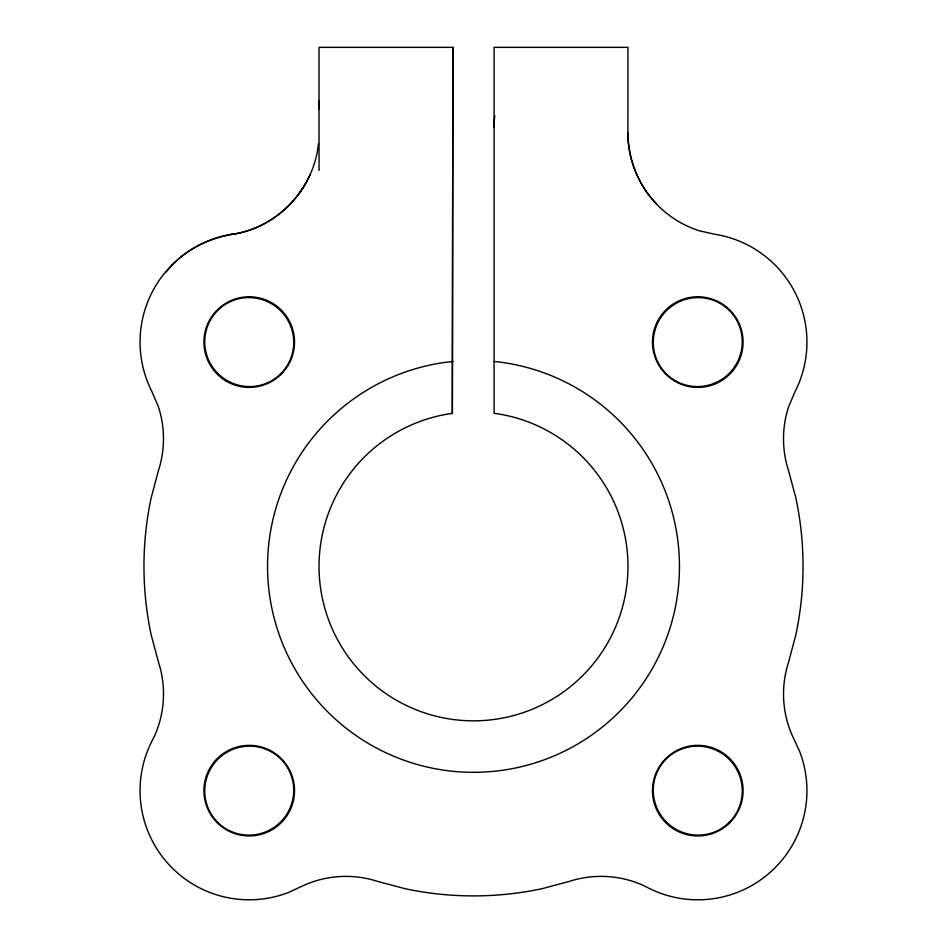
<?xml version="1.0" encoding="UTF-8"?>
<svg xmlns="http://www.w3.org/2000/svg" width="947" height="947" viewBox="0 0 947 947"><rect width="100%" height="100%" fill="white"/><g stroke="black" fill="none" stroke-linecap="round" stroke-linejoin="round"><path stroke-width="1.42" d="M656.531 203.877C638.231 185.079 628.003 158.978 627.908 132.805L627.968 47.35L494.097 47.35L494.097 413.306L502.443 414.632A154.468 154.468 0 0 1 602.162 651.844A154.468 154.468 0 0 1 344.838 651.844A154.468 154.468 0 0 1 444.557 414.632L452.346 413.401L452.903 47.35L319.032 47.35L319.032 170.413M452.346 413.401L452.903 47.35M318.452 143.506C314.274 188.773 276.891 228.381 231.719 234.371M299.11 193.567L305.218 184.239M166.412 271.848C183.363 249.866 210.234 236.928 237.448 233.471A102.974 102.974 0 0 0 310.107 174.627M452.903 361.541L445.303 362.346A205.961 205.961 0 0 0 300.909 678.75A205.961 205.961 0 0 0 648.671 674.69A205.961 205.961 0 0 0 496.926 361.742L494.097 361.505M319.032 100.95L319.032 109M627.908 132.805A102.974 102.974 0 0 0 699.064 230.737L714.855 234.276A109.154 109.154 0 0 1 795.042 391.644L788.543 406.95A102.974 102.974 0 0 0 788.543 470.588L795.835 497.85A329.532 329.532 0 0 1 795.835 634.881L788.567 662.178A102.974 102.974 0 0 0 792.426 735.89L799.682 751.527A109.154 109.154 0 0 1 648.222 887.907L642.977 885.267A102.974 102.974 0 0 0 569.277 881.408L542.015 888.7A329.532 329.532 0 0 1 404.985 888.7L377.687 881.42A102.974 102.974 0 0 0 303.975 885.291L288.338 892.548A109.154 109.154 0 0 1 151.958 741.087L154.598 735.843A102.974 102.974 0 0 0 158.457 662.142L151.165 634.881A329.532 329.532 0 0 1 151.165 497.85L158.433 470.552A102.974 102.974 0 0 0 158.433 406.902L151.958 391.644A109.154 109.154 0 0 1 232.145 234.276M494.109 127.206A44.769 4.297 84.5 0 1 494.867 115.877M674.501 380.966A45.314 45.314 0 0 0 743.087 342.802A45.314 45.314 0 0 0 675.744 302.495A45.314 45.314 0 0 0 674.501 380.966M225.954 380.966A45.314 45.314 0 0 0 294.529 342.802A45.314 45.314 0 0 0 227.185 302.495A45.314 45.314 0 0 0 225.954 380.966M225.954 829.525A45.314 45.314 0 0 0 294.529 791.361A45.314 45.314 0 0 0 227.185 751.054A45.314 45.314 0 0 0 225.954 829.525M674.501 829.525A45.314 45.314 0 0 0 743.087 791.361A45.314 45.314 0 0 0 675.744 751.054A45.314 45.314 0 0 0 674.501 829.525M217.632 310.498A44.793 44.343 45 0 0 217.869 373.449A44.793 44.343 45 0 0 280.821 373.686A44.793 44.343 45 0 0 280.584 310.734A44.793 44.343 45 0 0 217.632 310.498M729.368 310.498A44.793 44.343 -45 0 0 666.416 310.734A44.793 44.343 -45 0 0 666.179 373.686A44.793 44.343 -45 0 0 729.131 373.449A44.793 44.343 -45 0 0 729.368 310.498M729.368 822.233A44.793 44.343 45 0 0 729.131 759.281A44.793 44.343 45 0 0 666.179 759.044A44.793 44.343 45 0 0 666.416 821.996A44.793 44.343 45 0 0 729.368 822.233M217.632 822.233A44.793 44.343 -45 0 0 280.584 821.996A44.793 44.343 -45 0 0 280.821 759.044A44.793 44.343 -45 0 0 217.869 759.281A44.793 44.343 -45 0 0 217.632 822.233"/></g></svg>
